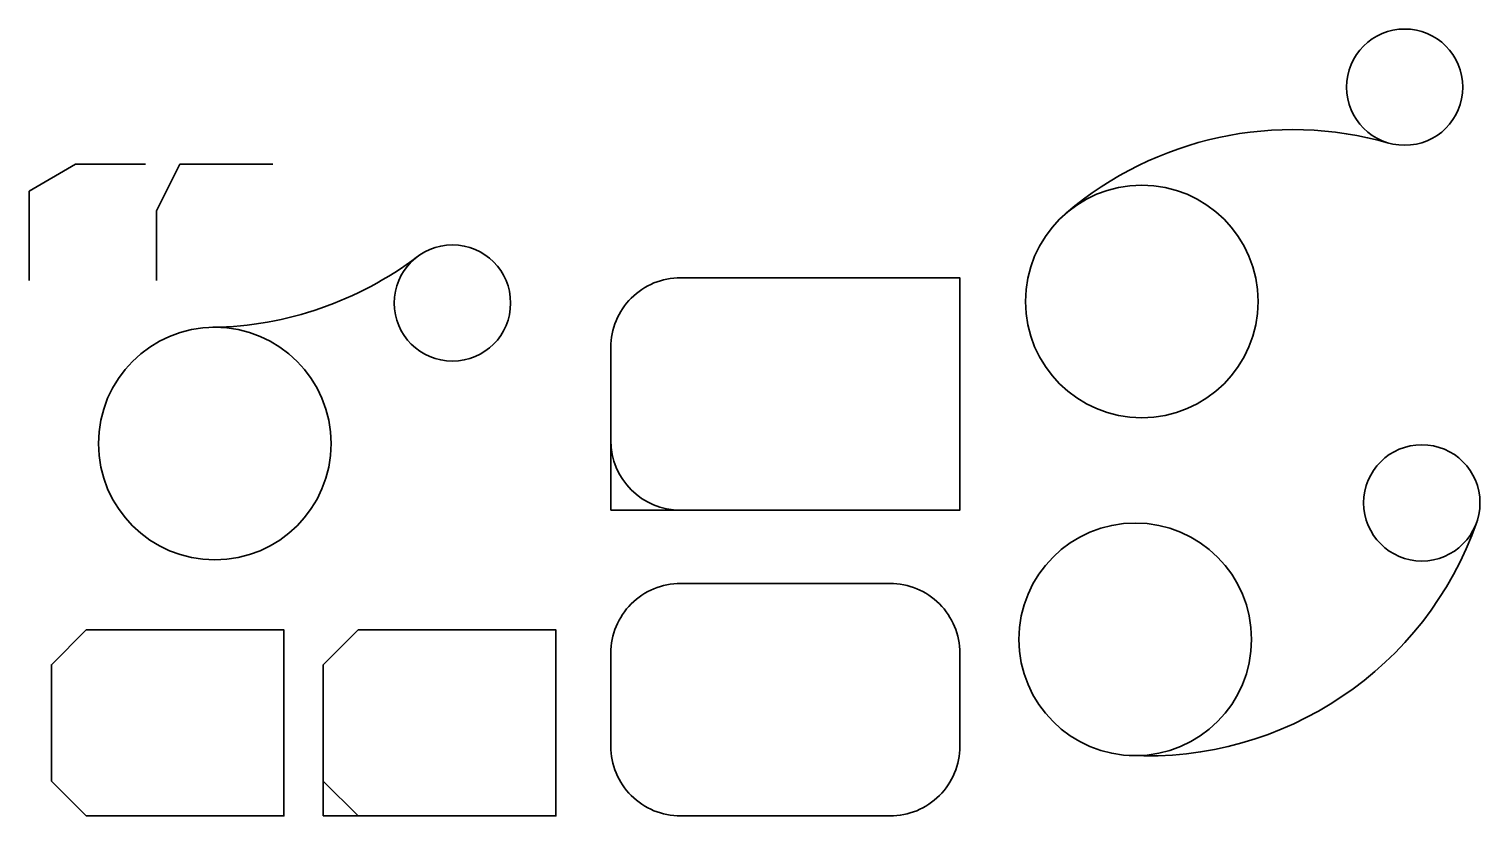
# Model space of a CAD drawing. Header units: millimetres. Extents: x 21 to 645, y 0 to 338.
import ezdxf

# ---------------------------------------------------------------- set-up
doc = ezdxf.new("R2010")
doc.units = ezdxf.units.MM
doc.layers.add('Контур', color=7, linetype='Continuous', lineweight=30)

msp = doc.modelspace()

# ---------------------------------------------------------------- linework, layer by layer
at = {"layer": 'Контур'}
for p, q in [((41.47, 280.21), (21.47, 268.66)), ((41.47, 280.21), (71.47, 280.21)), ((86.31, 280.21), (76.31, 260.21)), ((86.31, 280.21), (126.31, 280.21)), ((21.47, 230.21), (21.47, 268.66)), ((76.31, 230.21), (76.31, 260.21)), ((147.93, 15), (162.93, 0))]:
    msp.add_line(p, q, dxfattribs=at)
for points in [[(271.55, 131.45), (421.55, 131.45), (421.55, 231.45), (301.55, 231.45, 0.414214), (271.55, 201.45)], [(301.55, 0), (391.55, 0, 0.414214), (421.55, 30), (421.55, 70, 0.414214), (391.55, 100), (301.55, 100, 0.414214), (271.55, 70), (271.55, 30, 0.414214)]]:
    msp.add_lwpolyline(points, format="xyb", close=True, dxfattribs=at)
for points in [[(46.06, 0), (131.06, 0), (131.06, 80), (46.06, 80), (31.06, 65), (31.06, 15)], [(147.93, 0), (247.93, 0), (247.93, 80), (162.93, 80), (147.93, 65)]]:
    msp.add_lwpolyline(points, close=True, dxfattribs=at)
for centre, radius in [((612.76, 313.37), 25), ((499.77, 221.23), 50), ((203.47, 220.55), 25), ((101.32, 160.12), 50), ((620.13, 134.63), 25), ((496.96, 75.95), 50)]:
    msp.add_circle(centre, radius, dxfattribs=at)
for centre, radius, start, end in [((564.63, 145.12), 150, 74.03761, 130.43661), ((97.86, 360.09), 150, 270.99234, 307.12224), ((301.55, 161.45), 30, 180, 270), ((502.11, 175.81), 150, 267.04681, 340.76477)]:
    msp.add_arc(centre, radius, start, end, dxfattribs=at)

doc.saveas('drawing.dxf')
